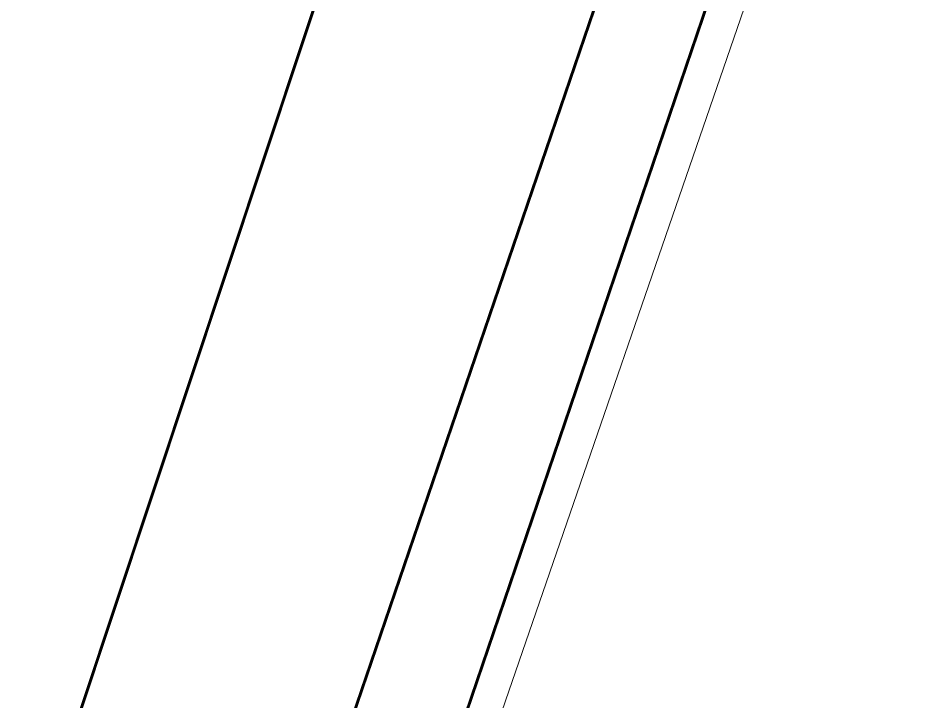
# Model space of a CAD drawing. Header units: inches. Extents: x 350994 to 353538, y 1581369 to 1583842.
# Drawn here: x 351484.24 to 351514.63, y 1582992.55 to 1583015.8 of the extents above; entities that cross this region are included whole.
import ezdxf

# ---------------------------------------------------------------- set-up
doc = ezdxf.new("R2010")
doc.units = ezdxf.units.IN
doc.header["$MEASUREMENT"] = 0
doc.linetypes.add('1', pattern=[0])
doc.linetypes.add('ACAD_ISO03W100', pattern=[30, 12, -18])
for name, color, linetype in [('CW', 94, '1'), ('EP TF', 5, 'Continuous'), ("ROAD'S", 1, '1')]:
    doc.layers.add(name, color=color, linetype=linetype)
doc.styles.get("Standard").update_dxf_attribs({"font": 'arial.ttf'})
doc.linetypes.add('SILT_FENCE', pattern='A,0.5,-0.2,["EP",Standard,S=0.1,R=0,X=-0.1,Y=-0.05],-0.2', length=0.9)

msp = doc.modelspace()

# ---------------------------------------------------------------- linework, layer by layer
at = {"layer": 'CW', "linetype": 'ACAD_ISO03W100', "lineweight": 5, "ltscale": 0.1, "const_width": 0.1, "elevation": 114.158}
msp.add_lwpolyline([(351258.588, 1582987.836), (351286.48, 1583085.7), (351291.094, 1583102.44), (351294.389, 1583114.276), (351450.259, 1583070.875), (351507.125, 1583054.975), (351503.705, 1583044.431), (351504.897, 1583044.08), (351504.331, 1583041.51), (351502.915, 1583037.371), (351501.89, 1583035.267), (351500.761, 1583035.479), (351472.56, 1582950.674), (351449.694, 1582882.807), (351408.341, 1582900.103), (351277.37, 1582955.13), (351252.729, 1582966.854)], close=True, dxfattribs=at)
at = {"layer": 'EP TF', "color": 252, "linetype": 'SILT_FENCE', "lineweight": 5, "ltscale": 6, "elevation": 113.044}
msp.add_lwpolyline([(351445.066, 1582827.53), (351461.885, 1582877.562), (351478.84, 1582928.409), (351495.281, 1582976.378), (351513.131, 1583028.233), (351530.907, 1583079.051), (351553.178, 1583146.847), (351559.818, 1583166.634), (351568.789, 1583193.104), (351576.505, 1583216.751), (351588.968, 1583253.117), (351608.717, 1583313.215), (351618.436, 1583343.137), (351695.259, 1583575.026)], dxfattribs=at)
at = {"layer": "ROAD'S", "lineweight": 5, "const_width": 0.1}
for points in [[(351510.231, 1583034.872), (351507.711, 1583027.512), (351504.488, 1583017.917), (351504.488, 1583017.917), (351471.521, 1582921.395), (351439.375, 1582825.127), (351439.375, 1582825.127)], [(351442.881, 1582824.353), (351442.881, 1582824.353), (351475.382, 1582921.268), (351508.438, 1583018.374)]]:
    msp.add_lwpolyline(points, dxfattribs=at)

doc.saveas('drawing.dxf')
